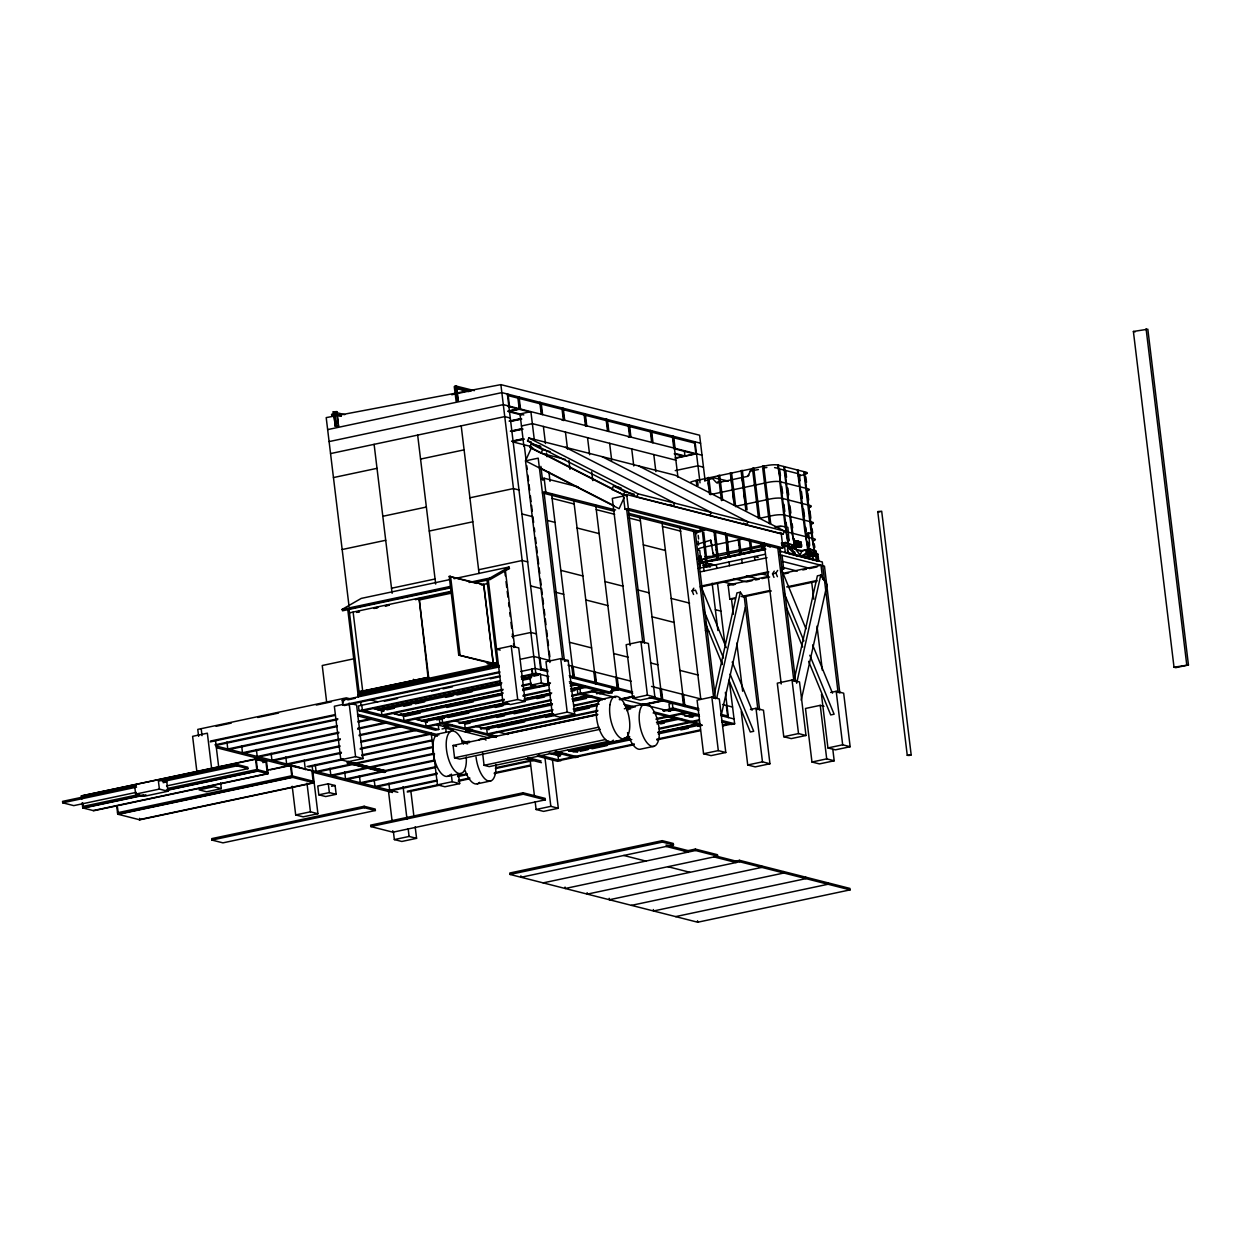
<?xml version="1.0" encoding="UTF-8"?>
<svg xmlns="http://www.w3.org/2000/svg" width="1251" height="1251" viewBox="0 0 1251 1251"><rect width="100%" height="100%" fill="white"/><g stroke="black" fill="none" stroke-linecap="round" stroke-linejoin="round"><path stroke-width="1.5" d="M795.308 547.672L798.247 547.047L798.826 545.545M799.905 545.436L799.796 546.937L798.247 547.047L797.34 544.013L798.607 542.934L800.312 542.574L801.75 544.951L801.5 546.578L799.139 547.406L797.95 543.403C802.861 542.027 798.185 543.122 800.046 546.202L800.859 547.047L800.187 543.309M714.102 695.337L736.964 592.896L740.373 592.176L742.453 595.32M716.667 698.402L740.373 592.176M721.217 715.4L745.33 607.282M794.526 678.261L817.372 575.835L820.781 575.1L827.02 584.53L801.203 700.232M796.668 683.234L820.781 575.1M807.583 547.86L808.443 545.014M788.052 547.172L795.073 548.954L795.558 547.625L781.797 545.155L781.562 543.169L792.164 544.842L800.812 555.944L803.158 556.554L809.272 549.017L814.917 550.456A8.288 1.532 -6.9 0 1 815.402 551.582M806.629 557.743L817.247 554.318L806.191 551.785L806.676 550.456L816.371 553.208L802.376 557.274M748.02 475.661L751.022 470.095M527.515 440.962L528.86 437.991L675.321 475.271L784.533 531.096L783.189 534.068L636.712 496.788L527.515 440.962L531.175 441.884M540.682 446.31L531.253 443.917L529.673 447.405L541.058 453.222L565.561 459.461M533.129 448.28L531.409 447.842L525.514 460.853L549.908 662.498M541.058 453.222L542.637 449.735L550.174 451.642M621.028 487.874L613.49 485.951L611.911 489.454L627.048 496.225M623.279 495.255L626.688 494.536L781.265 533.88L782.954 547.875L779.545 548.595L624.968 509.251L623.279 495.255L624.859 491.768L634.288 494.176M624.28 497.335L619.104 508.704L525.514 460.853L538.211 458.163L562.606 659.809M636.712 496.788L638.057 493.817L784.533 531.096M709.942 515.428L711.303 512.457L602.091 456.631M799.905 555.428L801.797 551.41L805.738 549.768M697.855 544.029L710.74 540.197L711.96 545.561M699.231 561.214L703.875 559.134L765.8 545.749M816.137 551.222L816.043 554.443L815.23 550.706L809.569 549.267L806.77 551.05L817.247 554.318M805.894 557.618L815.808 554.49M816.84 561.073L816.356 559.901L787.614 552.582M693.57 594.475L692.1 590.894L693.805 588.205M773.978 577.399L772.508 573.834L774.228 571.128M772.508 573.834L775.917 573.114L777.637 570.409M705.799 563.169L714.743 565.03L705.799 563.169L706.111 565.749M877.764 511.643L881.689 511.221L911.181 754.885L909.117 755.479L907.256 755.307L877.764 511.643L880.141 511.737M907.256 755.307L911.181 754.885M795.229 541.558C805.675 541.183 799.186 544.67 795.229 541.558L796.778 541.542L796.918 542.684L795.37 542.699M704.61 480.978L714.165 477.913L728.426 481.088M749.052 475.145L747.707 476.35L716.76 482.917L718.121 481.713L720.92 481.916M800.515 542.871L799.858 544.56L801.5 546.578L798.732 546.687M698.152 564.076L703.672 562.09L704.282 567.063M698.981 563.982L703.672 562.09M450.501 587.892L342.508 610.801L342.133 609.393L361.258 598.4L450.297 579.494M469.062 582.45L489.907 578.025L509.032 567.031L509.423 568.454L490.283 579.448L475.13 582.653M499.04 665.282L358.662 695.853L358.286 694.446L362.008 692.475L498.023 663.609M358.662 695.853L361.148 694.555M800.484 545.874L793.853 547.219M699.872 562.543L764.064 548.407M764.126 548.986L699.95 563.138L699.637 560.557M699.34 563.779L702.155 563.044M784.049 545.936L787.63 546.03L787.817 552.848L787.411 549.517M784.846 552.567L788.443 552.661M796.778 541.699L798.091 541.167L798.232 542.308L796.918 542.684M812.806 559.557L812.415 556.242L816.418 555.303L817.935 554.256L816.997 553.505L816.184 553.63L816.981 560.26L818.733 560.886L817.935 554.256L815.715 555.303L816.324 560.276M813.869 552.285L803.83 554.553M814.151 552.598L802.126 555.288M799.717 541.589L801.344 542.481L797.34 540.948L797.731 545.264L796.261 545.467L795.573 541.198M749.849 471.142L758.434 469.547M811.508 533.411L807.427 532.942L808.037 537.977M720.357 558.181L720.513 559.494L709.614 561.371M800.984 542.481L797.481 542.09M341.038 415.895L333.548 413.987L333.282 411.829L336.785 411.61L338.536 426.091L335.252 426.278L333.501 411.782M335.362 415.598L331.609 414.644L333.548 413.987M474.379 390.625L455.427 385.902L456.975 400.429L457.96 400.695L456.208 386.199L455.223 385.949L455.911 388.013L470.986 390.938M331.609 414.644L341.288 416.098M469.141 390.703L457.897 387.841L455.724 388.31L468.844 391.641M451.752 394.753L472.706 390.296M335.252 426.278L333.72 411.735M456.975 400.429L458.288 400.664L456.537 386.184L454.254 386.622L456.115 401.133L458.288 400.664M327.653 429.609L501.854 392.626L700.576 443.214M329.107 441.587L503.293 404.62L702.03 455.208M507.843 411.079L519.196 408.67L517.742 396.676M508.5 411.251L519.853 408.842L518.414 396.848M330.561 453.581L504.747 416.614L510.267 418.022M509.094 421.118L520.447 418.71M509.751 421.29L521.12 418.882M510.424 421.462L521.776 419.054M521.464 425.95L532.347 423.636L675.884 460.18M510.345 431.157L521.698 428.749M562.059 420.18L563.357 419.914L561.902 407.92M511.002 431.329L522.371 428.921M511.675 431.501L523.027 429.093M563.372 420.524L564.686 420.242L563.231 408.248M333.454 477.569L377.004 468.327M420.555 459.086L464.105 449.844M511.596 441.196L522.965 438.788M512.253 441.368L523.622 438.96M512.926 441.54L524.278 439.132M585.452 426.138L586.766 425.872L585.312 413.878M628.299 437.052L629.597 436.771L628.158 424.777M1133.39 331.468L1147.824 329.216L1188.45 664.969L1175.752 667.674L1174.017 667.221L1133.39 331.468L1135.11 331.906M578.071 486.858L544.138 478.226L540.729 478.945L544.498 479.915M382.806 516.288L426.356 507.046M469.907 497.804L513.457 488.562L518.977 489.97M675.024 458.054L695.837 453.628L694.399 441.65M675.681 458.226L696.51 453.8M615.57 509.97L545.827 492.222L542.418 492.941L614.053 511.174M675.243 470.611L697.964 465.794L703.484 467.202M342.164 549.517L385.715 540.276M429.265 531.034L472.815 521.792M762.469 466.123L763.72 465.857L765.69 482.151M623.201 496.084L612.302 498.398L630.113 645.516M624.968 509.251L628.377 508.531L782.954 547.875M720.388 491.768L721.655 491.502M732.273 489.25L733.524 488.985M743.047 486.967L744.298 486.702M754.416 484.544L755.682 484.278M798.889 475.099L800.155 474.833M710.208 494.645L768.208 482.339A8.773 1.626 -6.9 0 1 779.952 481.682L808.271 488.891A9.727 1.798 -6.9 0 1 806.942 491.049M798.169 475.99L801.954 475.192A9.727 1.798 -6.9 0 0 806.801 473.566M736.542 506.123L770.225 498.977A8.773 1.626 -6.9 0 1 781.969 498.32L810.273 505.545A9.727 1.798 -6.9 0 1 810.476 507.062M391.516 588.236L435.067 578.994M478.617 569.752L522.167 560.511L527.687 561.918M491.878 663.53L458.742 655.102L449.218 576.383L483.652 584.545L493.175 663.265M454.097 578.697L509.032 567.031M505.623 569.252L509.423 568.454M704.892 529.924L701.139 530.721A9.727 1.798 -6.9 0 0 700.325 530.909M759.138 518.414L772.242 515.631A8.773 1.626 -6.9 0 1 783.97 514.974L812.29 522.183A9.727 1.798 -6.9 0 1 813.087 523.309M699.966 528.063L700.388 531.566L696.979 532.285L629.128 515.021M342.133 609.393L450.11 586.469M379.241 602.435L347.715 609.128L358.333 696.854M383.025 601.637L390.578 600.042M394.362 599.229L437.803 590.019M441.587 589.205L451.032 587.204M475.583 581.996L479.368 581.183M349.498 612.849L451.517 591.207M481.744 584.78L487.405 583.576M374.346 608.049L378.083 607.267M385.543 605.672L389.28 604.89M415.41 599.338L419.132 598.541L428.655 677.26L363.337 691.131M373.908 608.486L377.677 607.673M385.23 606.078L389.014 605.281M415.457 599.667L451.361 592.036M356.598 612.443L359.49 611.817L358.177 611.489M419.382 599.948L451.564 593.115M744.314 538.634L703.156 547.359A9.727 1.798 -6.9 0 0 698.856 550.315M765.815 549.111L703.875 562.262L764.486 549.689M796.34 543.966L792.649 544.998L798.607 542.934L799.405 543.778M792.071 546.249L800.093 544.529M698.199 568.486L765.331 554.24M795.073 548.954L796.324 548.689L795.558 547.625M700.466 571.863L767.035 557.727M809.272 549.017L801.954 550.581L796.934 549.861M806.191 551.785L816.278 553.771L814.964 554.021M804.315 557.461L814.385 554.584M354.424 658.667L322.242 665.501L326.605 701.655M700.466 586.203L768.724 571.723M700.31 587.047L768.552 572.567M692.1 590.894L695.509 590.175L696.979 593.756M735.322 598.619L729.802 598.979L728.113 584.999L767.926 576.539M783.095 573.318L821 565.28L822.705 579.26L824.425 579.698M731.726 585.03L735.525 584.217M751.976 580.73L746.534 581.887L733.618 578.603M755.604 579.964L759.232 579.197L746.315 575.898M762.062 578.587L769.646 576.977M784.815 573.756L788.615 572.958M802.782 569.956L806.41 569.174M809.46 568.533L817.044 566.922M511.94 636.478L530.877 632.459L536.398 633.866M458.742 655.102L495.052 663.671M729.802 598.979L735.494 597.775M741.171 596.571L769.615 590.535M786.676 586.907L817.012 580.464M488.234 579.307L502.949 702.655L510.439 704.563L525.185 701.436L518.712 647.893L511.221 646.001L496.475 649.128L500.212 650.082M742.906 597.008L771.351 590.972M788.411 587.345L816.84 581.308M489.657 662.983L487.046 663.53L489.25 664.093L496.944 662.467M428.655 677.26L359.053 691.725L368.357 690.38M520.525 659.246L533.77 656.431L550.331 660.653M358.286 694.446L496.178 665.172L496.569 666.595M358.161 695.415L371.453 692.601M375.237 691.787L430.313 680.106M434.113 679.293L489.172 667.612M492.972 666.799L498.664 665.595M216.142 726.299L231.263 723.094M257.722 717.48L278.52 713.07M316.315 705.048L331.437 701.827M499.696 672.569L344.557 705.501L342.837 705.064L342.242 700.263L499.274 666.939M347.762 699.903L355.331 698.293M343.572 704.282L334.345 706.252L340.835 759.779L348.31 761.687L363.056 758.544L356.582 705.017L350.968 703.594M560.729 658.605L545.983 661.732L552.457 715.259L559.932 717.167L574.678 714.04L568.204 660.497L560.729 658.605L567.203 712.132L574.678 714.04M640.934 641.575L626.172 644.703L632.662 698.246L640.137 700.138L654.883 697.01L648.409 643.483L640.934 641.575L647.408 695.103L654.883 697.01M342.837 705.064L499.853 671.724M564.514 661.279L568.204 660.497M499.9 675.931L358.458 705.955L359.037 710.74L435.442 730.193L438.788 729.489L438.21 724.689M520.713 671.506L535.225 668.425L548.11 671.709M384.338 701.264L397.583 698.449M431.626 691.224L439.195 689.614M442.979 688.816L452.44 686.815M490.283 678.777L499.743 676.775M210.434 741.061L335.174 714.587M210.277 741.89L335.018 715.416M359.037 710.74L500.478 680.716M521.292 676.306L535.803 673.226L548.845 676.541M364.104 710.474L500.322 681.56M521.135 677.151L534.38 674.336M376.926 709.442L501.901 682.921M522.715 678.511L530.299 676.9M534.083 676.087L537.867 675.29M377.599 709.614L500.666 683.499M521.495 679.074L530.956 677.072M501.323 683.671L378.255 709.786L373.908 708.676M522.152 679.246L531.612 677.229M214.937 744.845L337.801 718.778M216.673 745.283L337.629 719.622M500.525 684.923L381.336 710.208L381.915 715.009L502.996 689.317M523.231 680.091L530.799 678.495M386.84 709.849L394.409 708.254M403.87 706.236L411.438 704.626M415.223 703.828L424.683 701.827M445.497 697.401L453.065 695.791M456.85 694.993L471.987 691.787M521.917 685.298L531.378 683.281M383.65 715.447L502.839 690.145M521.761 686.142L531.206 684.125M337.395 725.736L227.776 749.005L226.931 741.999M358.177 721.311L369.53 718.918M541.417 682.937L540.354 674.133L529.83 676.369L530.893 685.173L541.417 682.937L548.219 684.672L547.156 675.868M229.512 749.443L337.238 726.565M358.021 722.155L371.25 719.356M571.723 676.932L573.036 676.65M400.164 713.961L401.462 713.695M573.052 677.276L574.35 676.994M399.006 715.072L503.152 692.96M523.981 688.55L535.334 686.142M546.703 683.718L550.487 682.921M501.917 693.539L399.679 715.244L502.574 693.711M522.746 689.113L535.991 686.299M545.467 684.297L549.252 683.484M523.403 689.285L549.908 683.656M548.219 684.672L537.695 686.893L530.893 685.173M501.792 694.962L403.416 715.838L403.995 720.639L504.262 699.356M522.605 690.536L549.095 684.923M420.273 713.07L405.136 716.276L391.61 712.835M446.763 707.44L473.253 701.827M338.88 732.288L242.491 752.742L241.646 745.752M357.786 728.27L384.245 722.656M244.226 753.18L338.724 733.133M357.63 729.114L385.98 723.094M523.184 695.337L549.674 689.708M570.487 685.298L574.272 684.485M405.731 721.076L504.106 700.185M523.027 696.181L549.517 690.552M570.315 686.142L575.992 684.938M502.949 702.655L517.711 699.528L525.185 701.436M421.087 720.685L506.295 702.609M525.232 698.59L551.738 692.96M570.675 688.941L583.92 686.127M421.759 720.857L506.952 702.781M523.997 699.153L550.503 693.539M571.332 689.113L584.592 686.299M507.625 702.937L422.416 721.029L416.239 719.45M524.654 699.325L551.175 693.695M571.988 689.285L585.249 686.471M340.381 738.841L257.221 756.495L256.377 749.505M359.272 734.837L398.96 726.409M258.941 756.933L340.209 739.685M359.115 735.666L400.695 726.847M508.735 703.781L425.496 721.452L426.075 726.252L550.94 699.747M523.872 700.576L550.362 694.946M571.175 690.536L586.312 687.331M436.677 719.888L444.246 718.277M448.03 717.48L468.844 713.07M495.333 707.44L502.902 705.83M536.96 698.605L544.529 696.995M571.003 691.381L574.788 690.568M81.737 799.358L81.331 795.933L255.517 758.95L266.557 761.765L268.011 773.759L93.825 810.726L82.769 807.927L82.159 802.782M136.39 785.706L62.55 801.375L62.722 802.814L73.762 805.628L136.25 792.368M159.112 780.89L236.736 764.408L247.776 767.223L247.964 768.661L166.539 785.941M62.722 802.814L136.562 787.145M163.068 781.515L236.924 765.847L247.964 768.661M442.541 722.484L441.963 717.683L439.273 718.262L439.852 723.047L442.541 722.484L497.132 736.386M580.511 693.195L579.932 688.394L577.243 688.973L577.821 693.773L580.511 693.195L604.984 699.418M571.754 695.337L596.352 690.114M163.13 782.688L166.79 781.906L167.915 791.257L144.178 796.293L135.64 794.119L134.514 784.768M427.811 726.69L550.784 700.591M571.598 696.181L598.072 690.552M339.975 745.799L271.936 760.233L271.092 753.243M360.773 741.39L413.69 730.146M262.773 762.578L266.557 761.765M273.672 760.686L339.819 746.644M360.601 742.234L415.41 730.6M615.883 688.175L617.196 687.894M617.212 688.519L618.51 688.238M443.167 726.315L448.859 725.111M460.212 722.703L551.097 703.406M571.926 698.981L587.063 695.775M596.539 693.758L606 691.756M611.692 690.552L617.369 689.332L615.914 677.354M443.839 726.487L451.408 724.876M458.976 723.266L551.754 703.578M572.583 699.153L587.735 695.931M599.088 693.523L606.672 691.912M610.457 691.115L618.025 689.504L595.726 505.216M444.496 726.643L452.064 725.048M459.649 723.438L552.426 703.734M573.255 699.325L588.392 696.103M599.761 693.695L605.437 692.491M611.114 691.287L618.698 689.676L617.243 677.682M552.285 704.86L464.637 723.453L465.216 728.254L552.864 709.645M573.239 700.404L592.302 696.354M442.025 728.973L445.716 728.191L453.19 730.084M611.63 687.878L612.224 692.679L608.877 693.382L569.737 683.421M135.64 794.119L159.377 789.084L167.915 791.257M470.173 723.094L466.357 723.891L453.253 720.56M496.85 717.433L504.466 715.807M514.005 713.789L529.251 710.552M573.067 701.248L586.406 698.418M82.597 806.488L139.408 794.432M167.806 788.396L256.799 769.506L267.839 772.32M341.46 752.351L286.651 763.986L285.807 756.996M360.366 748.348L428.405 733.899M82.769 807.927L143.365 795.057M166.086 790.241L256.971 770.944L268.011 773.759M288.387 764.424L341.304 753.196M360.21 749.177L430.141 734.337M83.442 808.083L145.929 794.823M166.743 790.413L257.628 771.116L256.174 759.122L81.331 795.933M267.73 770.053L290.451 765.221L312.531 770.851M451.392 731.163L438.038 733.993A21.72 9.226 78 0 0 434.816 760.671A21.72 9.226 78 0 0 449.922 774.838M573.834 705.204L600.496 699.544M601.45 699.309L614.804 696.479M270.279 769.818L291.108 765.393L292.562 777.387L118.376 814.354M466.936 728.692L552.692 710.49M573.646 706.049L600.324 700.388M265.869 772.43L267.167 772.148M93.153 810.57L267.354 773.587L265.9 761.593L254.876 759.404M465.247 731.929L472.831 730.318M480.4 728.723L552.348 713.445M573.177 709.02L597.79 703.797M620.512 698.981L633.772 696.166M471.596 730.897L465.919 732.101L465.747 730.662M481.056 728.88L553.005 713.617M573.834 709.192L598.447 703.969M619.276 699.544L634.429 696.338M466.576 732.273L472.252 731.069M483.621 728.661L553.677 713.789M574.506 709.364L599.12 704.141M619.949 699.716L633.194 696.901M307.042 766.535L342.962 758.904M361.852 754.9L431.783 740.06M340.835 759.779L355.581 756.652L363.056 758.544M553.411 714.931L486.717 729.083L487.296 733.868L597.806 710.412M574.365 710.474L597.227 705.627M308.778 766.972L342.805 759.748M361.695 755.745L431.626 740.889M552.457 715.259L567.203 712.132M632.662 698.246L647.408 695.103M497.976 727.503L524.654 721.827M545.608 717.386L553.223 715.775M574.193 711.319L589.44 708.082M347.184 761.609L385.292 770.694L385.464 772.133L384.151 772.414L347.356 763.047L347.184 761.609L385.292 770.694M221.302 788.63L206.556 791.774L199.081 789.866L213.827 786.738L221.302 788.63L220.614 782.907M347.356 763.047L385.464 772.133M117.531 812.743L291.718 775.776L313.798 781.39M489.032 734.321L597.634 711.256M433.284 746.612L316.096 771.476L315.252 764.486M117.703 814.182L291.905 777.215L313.985 782.829L139.784 819.812L117.703 814.182L116.671 805.628M317.832 771.93L433.112 747.457M631.004 706.831L644.359 704M487.327 737.558L493.019 736.354M504.372 733.93L597.149 714.243M625.547 708.222L631.239 707.018M640.7 705.001L661.529 700.576L660.075 688.597M487.999 737.73L491.784 736.917M505.044 734.102L597.822 714.415M624.327 708.785L631.896 707.175M643.249 704.766L662.186 700.748L639.886 516.46M600.277 729.255L459.711 759.091L454.551 757.778L453.065 745.471L597.431 714.821M626.876 708.551L630.66 707.753M643.921 704.938L662.858 700.92L661.404 688.926M626.939 709.63L630.739 708.817M432.877 753.571L330.827 775.229L329.967 768.239M332.547 775.667L434.613 754.009M311.843 781.5L313.141 781.234M711.835 697.057L697.088 700.2L703.562 753.727L711.037 755.635L725.799 752.508L719.309 698.965L711.835 697.057L718.309 750.6L725.799 752.508M792.039 680.044L777.293 683.171L783.767 736.698L791.242 738.606L805.988 735.479L799.514 681.951L792.039 680.044L798.513 733.571L805.988 735.479M139.127 819.64L313.313 782.673L311.859 770.679L289.81 765.675M682.123 705.048L683.437 704.766M683.453 705.376L684.766 705.095M672.897 708.035L672.319 703.25L668.972 703.953L669.566 708.754L672.897 708.035L699.09 714.712M662.78 710.615L672.24 708.613M663.437 710.787L672.913 708.785M664.109 710.959L675.462 708.551M434.363 760.123L345.542 778.982L344.697 771.976M347.278 779.42L434.206 760.968M668.957 711.006L674.633 709.802M328.294 783.783L317.77 786.019L318.833 794.823L325.651 796.543L336.175 794.322L335.112 785.519L328.294 783.783L329.357 792.587L336.175 794.322M454.551 757.778L598.916 727.144M331.593 786.269L335.112 785.519M656.29 718.621L684.672 712.601M656.134 719.466L686.408 713.039M435.864 766.675L360.257 782.719L359.412 775.729M361.992 783.157L435.708 767.52M656.462 722.265L675.399 718.246M684.86 716.244L694.321 714.227M657.119 722.437L676.056 718.418M687.425 716.01L694.993 714.399M657.791 722.609L676.713 718.59M688.081 716.182L695.65 714.571M318.833 794.823L329.357 792.587M656.978 723.86L681.576 718.637M689.145 717.042L698.605 715.025M660.606 723.907L664.39 723.094M437.35 773.227L374.987 786.472L374.143 779.482M376.707 786.91L437.193 774.072M482.589 752.977L484.074 765.299L605.64 739.497M659.449 728.254L699.184 719.825M750.459 709.473L755.995 708.301L763.47 710.208L769.959 763.751L755.213 766.879L747.723 764.971L741.249 711.444M830.664 692.46L836.2 691.287L843.674 693.195L850.148 746.722L835.402 749.849L827.927 747.942L821.454 694.414M659.293 729.098L699.028 720.67M608.893 741.202L489.219 766.613L484.074 765.299M624.093 737.981L629.785 736.776M447.811 776.277L461.166 773.446M553.583 754.416L561.152 752.805M568.72 751.21L629.316 738.34M657.713 732.32L697.479 723.876M561.808 752.977L554.24 754.588L550.565 753.649M569.393 751.366L629.972 738.512M658.37 732.476L700.028 723.641M436.959 780.186L389.702 790.225L388.858 783.22M457.741 775.776L467.186 773.775M495.537 767.754L531.456 760.139M565.546 753.571L557.977 755.182L558.556 759.982L634.241 743.923M573.114 751.976L631.771 739.529M658.245 733.899L701.764 724.657M391.438 790.663L436.787 781.031M457.585 776.621L467.03 774.619M495.38 768.599L533.176 760.577M580.527 751.21L588.095 749.599M591.879 748.802L607.001 745.58M680.794 729.927L688.363 728.317M697.823 726.315L701.608 725.502M292.218 786.254L295.689 814.933L310.436 811.805L317.926 813.713L312.14 765.909M407.435 791.211L452.19 781.719L459.664 783.626L458.507 774.056M458.46 780.374L469.813 777.966M494.38 772.758L530.283 765.127M407.279 792.039L441.29 784.83M458.304 781.218L469.641 778.81M494.223 773.587L530.127 765.972M656.947 739.091L700.451 729.865M723.156 725.048L728.833 723.844M560.292 760.42L634.069 744.752M656.775 739.935L700.294 730.709M723 725.893L730.568 724.282M823.971 706.299L820.234 705.345L805.488 708.473L811.962 762.015L819.452 763.908L834.198 760.78L832.806 749.318M729.599 683.046L734.65 723.766L731.319 724.47L721.952 722.093M317.926 813.713L303.18 816.84L295.689 814.933M459.664 783.626L444.918 786.754L437.443 784.846L431.204 733.227M364.166 806.269L211.747 838.623L211.919 840.062L222.959 842.861L375.378 810.507L375.206 809.069L364.166 806.269L364.338 807.708L375.378 810.507M211.919 840.062L364.338 807.708M477.35 783.798L490.705 780.968M654.132 746.284L640.778 749.114A21.72 9.226 78 0 1 627.517 732.601M703.562 753.727L718.309 750.6M783.767 736.698L798.513 733.571M523.09 792.774L370.671 825.128L370.843 826.567L392.923 832.196L545.342 799.842L545.17 798.404L523.09 792.774L523.262 794.229L545.342 799.842M370.843 826.567L523.262 794.229M1174.017 667.221L1188.45 664.969M393.424 831.931L394.346 839.577L409.093 836.45L416.583 838.342L415.191 826.88M535.178 801.844L536.1 809.491L550.847 806.348L558.321 808.255L552.317 758.544M747.723 764.971L762.469 761.843L769.959 763.751M827.927 747.942L842.674 744.814L850.148 746.722M416.583 838.342L401.821 841.47L394.346 839.577M558.321 808.255L543.575 811.383L536.1 809.491M811.962 762.015L826.708 758.872L834.198 760.78M520.869 875.825L521.057 877.264L673.476 844.91L673.288 843.471L662.248 840.656L509.829 873.01L510.017 874.449L697.698 922.222L850.117 889.868L849.945 888.429L739.544 860.328L735.729 861.141M510.017 874.449L662.436 842.095L673.476 844.91M684.422 851.415L695.368 849.085L717.448 854.714L717.636 856.153L565.217 888.491L565.045 887.053M543.137 882.878L695.556 850.524L717.636 856.153M850.117 889.868L739.716 861.767L587.298 894.121L587.126 892.682M631.458 905.364L783.877 873.01L783.705 871.572M675.618 916.608L828.037 884.254L827.865 882.815M763.126 544.904L713.492 555.303M798.232 542.308L799.311 541.636M333.876 416.161L326.198 417.615L349.045 606.313M337.723 415.441L500.885 384.636L699.606 435.223L705.079 480.447M775.073 526.906L781.031 526.421M816.981 560.26L818.733 560.886M774.776 526.702L781.922 526.186L787.895 527.39L788.912 539.916L787.817 543.356L785.143 542.262M764.377 467.765L766.894 467.53M815.433 555.1L816.809 555.022M704.907 556.726L713.492 556.21L710.74 540.197M796.402 556.038L800.812 555.944M781.875 545.749L792.477 547.406L792.164 544.842M700.372 563.028L700.263 568.001M810.507 548.704L808.584 548.642L809.647 545.186L808.599 532.66M813.979 555.757L815.073 555.804M812.415 556.242L813.369 559.619M777.872 468.515L798.451 473.754M774.572 467.608L777.293 468.124M795.151 554.725L788.834 548.188L791.977 548.908L795.527 554.615M796.871 550.205L801.797 551.41M507.546 395.472L695.228 443.245M455.911 388.013L467.155 390.875M517.898 408.952L508.172 406.466L509.485 406.2L508.031 394.206M519.212 409.28L530.533 412.158M694.54 453.91L673.789 448.624L675.087 448.358L673.632 436.364M509.642 411.313L523.794 414.925M675.524 453.55L684.954 455.943L684.313 450.673M521.542 414.957L508.328 411.595L520.525 408.999L519.071 397.02M674.211 453.816L683.656 456.224M780.358 481.447L777.747 464.981L806.254 472.252A9.727 1.798 -6.9 0 1 807.051 473.363M536.929 445.778L540.588 446.701M513.176 441.994L531.581 446.685M336.785 411.61L338.536 426.091M333.282 411.829L344.744 414.644M331.578 414.409L335.331 415.363M779.936 483.089L785.19 526.468L789.006 546.468M792.18 533.411L795.057 548.016L791.257 528L783.814 466.529M799.624 488.093L804.878 531.472L808.678 551.488M803.799 471.611L811.242 533.098L815.042 553.098M787.489 546.437L796.324 548.689M779.842 551.159L822.282 561.949L838.092 692.679M788.365 553.646L817.153 560.98M628.768 513.332L700.388 531.566M780.311 554.912L824.472 566.156L839.828 693.117M552.098 498.398L574.178 504.012M596.258 509.642L614.663 514.317M629.378 518.07L640.418 520.885M662.498 526.499L680.904 531.19M782.36 561.371L810.038 568.407M758.137 557.493L754.447 556.539L754.9 560.307M782.579 567.344L797.325 571.113M782 568.908L783.72 569.346L782.031 555.35M760.858 573.677L768.239 575.554M521.886 513.942L532.926 516.757L533.614 522.433M547.641 520.51L555.006 522.386M577.086 528L599.166 533.614M643.327 544.857L665.407 550.487M696.682 558.446L702.202 559.854M703.969 564.623L709.348 565.999M702.968 565.249L710.146 567.063M703.453 565.952L707.065 566.875M722.75 581.762L733.821 584.592M728.113 584.999L729.833 585.437M560.808 570.347L582.888 575.96M604.968 581.59L623.373 586.266M638.088 590.019L649.128 592.833M671.208 598.447L689.614 603.138M715.369 609.69L720.889 611.098M530.58 585.89L541.62 588.705L542.308 594.381M554.506 591.989L563.701 594.319M585.796 599.948L607.877 605.562M652.037 616.806L674.117 622.435M705.392 630.395L709.067 631.333M449.218 576.383L476.819 583.419M480.134 584.264L482.339 584.827M419.132 598.541L427.998 677.088M569.518 642.295L591.598 647.909M613.678 653.538L628.393 657.275M650.473 662.905L657.838 664.781M679.918 670.395L698.324 675.087M567.985 665.141L631.302 681.263M651.536 686.424L701.217 699.059M722.546 704.485L732.507 707.034M540.573 668.394L547.938 670.27M569.252 675.696L632.568 691.819M651.912 696.744L698.824 708.676M720.904 714.305L728.254 716.166M570.19 677.323L632.756 693.257M649.316 697.464L698.996 710.115M720.967 715.635L734.071 718.965M569.346 681.764L612.224 692.679M721.546 720.42L734.65 723.766M538.055 675.352L532.473 673.929L531.878 669.144M669.566 708.754L699.497 716.37M488.359 663.249L490.564 663.812M591.223 691.271L615.695 697.511M619.464 698.465L670.286 711.397M679.7 713.805L692.882 717.151M623.811 704.219L635.101 707.096M653.929 711.882L699.106 723.391M577.821 693.773L602.294 699.997M624.89 705.752L632.412 707.659M653.131 712.929L702.077 725.392M367.7 690.208L369.014 690.536L362.681 690.959L353.126 612.083M475.833 726.315L489.016 729.661M496.553 731.585L507.843 734.462M568.079 749.787L577.493 752.195M368.936 699.559L377.786 701.811M350.139 698.824L346.339 697.855L197.767 729.396L198.628 736.386M555.491 751.241L578.071 756.98L575.397 757.559L554.678 752.289M439.852 723.047L496.319 737.433M342.242 700.263L343.978 700.701M372.97 708.082L384.151 710.928M413.972 718.527L427.232 721.905M549.236 752.961L560.464 755.807M379.428 710.083L383.119 711.021M394.159 713.836L397.834 714.774M423.589 721.327L427.279 722.265M436.474 724.61L488.656 737.887M556.085 755.057L559.76 755.995M438.788 729.489L362.368 710.036L361.789 705.236M538.587 754.9L561.042 760.608L557.696 761.327L537.117 756.073M357.505 714.258L438.882 734.978M461.603 740.764L469.172 742.687M527.844 757.621L541.089 760.999M357.88 715.947L437.365 736.182M461.979 742.453L467.655 743.892M526.327 758.825L541.464 762.688M453.065 745.471L456.506 746.347M715.666 855.95L735.901 861.095L736.088 862.533L714.008 856.919M666.032 845.004L688.113 850.633L688.285 852.072L666.204 846.442M216.126 746.034L299.411 767.238M312.656 770.6L397.818 792.29M216.501 747.723L288.418 766.034M313.031 772.289L392.517 792.524M623.749 855.465L645.829 861.079M667.909 866.693L689.989 872.322M166.79 781.906L158.251 779.733L159.377 789.084M717.621 558.744L720.513 559.494M788.834 548.188L790.429 548.954M780.045 532.473L783.189 534.068M638.714 465.951L747.91 521.776L746.566 524.748L743.422 523.153M763.282 543.638L770.225 547.172M565.468 447.311L674.68 503.137L673.335 506.108L670.192 504.497M528.86 437.991L638.057 493.817M531.253 443.917L542.637 449.735M613.49 485.951L624.859 491.768M543.528 453.597L612.865 489.047M531.409 447.842L621.544 493.926M541.104 468.39L613.913 505.607M816.184 553.63L817.904 560.98M712.992 478.977L716.229 482.401M795.589 548.204L791.852 544.592L786.207 543.153A8.288 1.532 -6.9 0 0 781.422 542.934M715.165 556.523L713.039 552.739M806.676 550.456L807.442 551.519M780.937 568.157L805.988 628.878M812.618 644.953L832.509 693.179M775.917 573.114L777.403 576.68M784.033 592.755L803.924 640.981M809.819 655.274L834.12 714.212L830.711 714.931L808.615 661.357M786.504 607.767L802.72 647.064M701.264 587L726.299 647.737M732.195 662.029L752.086 710.255M703.609 609.831L723.5 658.057M730.131 674.133L753.712 731.288L750.287 732.007L728.926 680.216M704.61 621.262L722.296 664.14M489.907 578.025L490.283 579.448M362.008 692.475L362.383 693.898M814.182 543.7L814.839 547.359M814.417 552.942L812.165 538.493M807.818 542.09L808.474 545.733M808.052 551.316L805.8 536.882M794.197 538.618L794.854 542.277M788.13 537.07L788.787 540.729M788.365 546.312L786.113 531.863M812.806 538.665L804.44 471.768M806.442 537.039L798.075 470.157M792.806 533.567L789.444 507.937M786.754 532.035L778.388 465.137M809.85 552.77L810.398 556.414L809.131 556.679L808.599 553.036M699.731 550.252L700.654 559.416M749.255 539.384L749.709 542.997M739.529 539.588L741.03 554.084L739.779 554.349L739.013 544.936M738.262 539.869L738.934 545.295M716.182 550.112L714.071 531.722M704.813 552.535L702.046 528.704M1146.088 328.778L1186.714 664.531M836.2 691.287L842.674 744.814M816.997 553.505L817.81 560.135M805.863 476.897L806.52 482.323M807.833 493.191L808.662 500.04M809.976 510.908L810.851 518.149M812.165 529.017L812.65 532.942M809.569 549.267L809.882 551.847M799.498 475.271L800.155 480.712M801.469 491.565L802.298 498.414M803.611 509.282L804.487 516.538M805.8 527.39L806.285 531.331M811.664 581.871L813.76 599.182M817.012 626.11L822.376 670.364M797.434 469.985L799.405 486.295M820.234 705.345L826.708 758.872M798.185 544.091L797.872 541.386L795.777 541.417L795.808 544.435M785.878 471.799L786.535 477.241M787.849 488.109L788.677 494.958M789.991 505.826L790.867 513.066M792.18 523.934L792.665 527.859M784.455 466.686L789.225 506.139M794.745 552.066L794.901 553.364M779.811 470.267L780.468 475.693M781.781 486.561L782.61 493.41M783.924 504.278L784.815 511.518M786.128 522.386L786.598 526.311M784.408 543.137L784.721 545.717M784.502 545.749L785.315 552.379M780.077 547.657L780.671 552.629M779.482 548.157L795.652 681.717M777.762 547.719L793.916 681.279M765.909 483.965L770.694 523.418M762.688 467.937L769.428 523.684M805.785 877.186L805.957 878.624L653.538 910.978L653.366 909.54M764.111 542.668L781.218 683.984M759.795 518.289L753.696 467.983L752.445 468.249L758.528 518.571M747.097 509.845L742.328 470.392L741.077 470.673L745.846 510.111M741.812 475.818L742.468 481.26M743.782 492.128L744.611 498.977M735.666 506.702L731.554 472.69L730.303 472.956L734.196 505.154M741.749 559.244L742.203 562.997M745.893 596.649L759.638 710.13M731.037 478.117L731.694 483.543M733.008 494.411L733.837 501.26M744.173 596.195L757.903 709.692M755.995 708.301L762.469 761.843M722.718 500.369L719.669 475.208L718.418 475.474L721.467 500.635M729.036 561.934L729.505 565.702M725.377 533.035L727.894 556.867L729.161 556.601L727.112 536.695M731.46 598.901L733.321 614.288M736.823 643.139L742.641 691.224M761.624 865.958L761.796 867.396L609.378 899.735L609.206 898.296M715.337 531.456L718.277 558.916L717.026 559.181L716.26 549.768M708.285 482.933L708.942 488.375M714.587 535.068L715.056 538.993M716.338 564.639L716.792 568.392M717.448 582.7L725.017 645.172M695.056 441.806L700.028 482.839M712.163 583.185L717.886 630.52M721.561 660.809L722.015 664.594M725.377 692.366L728.426 717.605M726.315 705.455L727.769 717.448M697.433 479.931L698.089 485.357M703.734 532.05L706.909 561.324L705.658 561.59L704.876 552.176M696.166 480.196L696.823 485.623M739.544 860.328L739.716 861.767M703.109 562.027L703.719 567.016M703.641 567.328L704.094 571.082M701.232 559.838L701.53 562.418M698.199 535.381L698.637 538.993M698.089 541.12L698.558 545.045M695.275 531.956L715.447 698.715M693.539 531.519L713.711 698.261M672.975 436.192L677.933 477.21M672.319 436.02L673.757 448.014M679.903 526.468L700.779 699.028M651.552 430.735L653.006 442.729M683.484 694.555L684.938 706.534M650.895 430.563L652.35 442.557M653.804 454.551L655.852 471.596M661.967 522.089L684.266 706.377M650.239 430.407L651.677 442.401M682.155 694.211L683.609 706.205M695.368 849.085L695.556 850.524M697.526 920.783L697.698 922.222M629.472 425.121L630.926 437.115M628.815 424.949L630.269 436.943M631.724 448.937L633.772 465.966M626.688 494.536L628.377 508.531M628.377 509.689L644.546 643.264M626.657 509.251L642.811 642.811M662.248 840.656L662.436 842.095M607.392 419.492L608.846 431.486M606.735 419.335L608.189 431.314M609.628 443.307L611.692 460.352M606.078 419.163L607.517 431.157M584.655 413.706L586.109 425.7M587.548 437.694L589.612 454.723M591.676 471.768L592.755 480.603M583.982 413.534L585.437 425.528M595.163 672.068L596.602 684.062M562.575 408.092L564.029 420.07M565.468 432.064L567.532 449.109M568.908 460.462L569.987 469.313M573.646 499.602L595.945 683.89M593.834 671.724L595.288 683.718M541.151 402.634L542.606 414.628M573.083 666.439L574.522 678.433M540.495 402.462L541.949 414.456M543.387 426.45L545.452 443.495M546.593 452.956L547.062 456.74M548.892 471.893L550.033 481.354M551.566 493.973L573.865 678.261M539.822 402.29L541.276 414.284M571.754 666.111L573.208 678.105M544.138 478.226L545.827 492.222M540.87 466.357L542.512 479.931M543.935 491.565L564.342 660.247M534.365 440.243L530.893 411.642L520.009 413.956L523.919 446.247M524.216 444.809L526.045 459.961M526.734 465.638L527.187 469.422M527.875 475.099L528.563 480.791M529.032 484.575L529.72 490.251M530.393 495.928L531.081 501.604M531.55 505.404L532.238 511.08M534.302 528.125L534.756 531.91M535.444 537.586L536.132 543.262M536.585 547.047L537.273 552.739M537.727 556.523L538.649 564.092M539.103 567.876L539.791 573.552M540.479 579.244L541.167 584.921M542.778 598.166L543.466 603.858M544.154 609.534L544.842 615.211M545.295 618.995L545.983 624.687M546.671 630.363L547.359 636.04M547.813 639.824L548.501 645.5M549.189 651.192L549.877 656.869M539.963 658.01L541.402 670.004M507.374 394.034L540.745 669.832M500.885 384.636L535.803 673.226M544.826 756.652L550.847 806.348M532.066 669.097L532.645 673.898M530.08 759.779L534.474 796.105M505.263 569.518L514.646 647.095M504.841 571.91L505.31 575.788M506.014 581.606L506.718 587.423M507.187 591.301L507.906 597.118M508.61 602.935L509.079 606.813M509.782 612.63L510.252 616.508M510.955 622.341L511.659 628.158M512.363 633.976L512.832 637.854M513.535 643.671L514.005 647.549M511.221 646.001L517.711 699.528M486.92 579.588L497.366 665.86M483.777 584.358L493.316 663.233M461.197 425.856L479.07 573.537M450.532 576.117L460.055 654.836M417.662 435.098L435.676 584.045M445.716 728.191L446.169 732.007M451.267 774.072L452.19 781.719M413.44 679.293L413.909 683.093M374.112 444.34L392.126 593.287M410.797 790.554L413.8 815.402M403.088 786.738L407.013 819.233M408.17 828.788L409.093 836.45M388.561 791.774L392.032 820.453M392.751 830.758L392.923 832.196M383.979 770.976L384.151 772.414M360.616 701.983L361.039 705.408M349.013 608.862L359.459 695.134M349.107 703.109L355.581 756.652M342.93 698.59L343.353 702.077M348.482 761.327L348.654 762.766M304.196 760.186L305.353 769.74M306.98 783.126L310.436 811.805M290.451 765.221L291.905 777.215M255.517 758.95L256.971 770.944M236.736 764.408L236.924 765.847M215.516 740.842L218.769 767.614M211.747 769.521L207.353 733.195L192.607 736.339L197.001 772.665M201.192 728.676L202.036 735.666M139.612 818.373L139.784 819.812M117.531 807.505L118.188 812.915M82.816 802.954L83.27 806.645M762.688 543.997L763.188 549.377L761.922 549.642L761.421 544.263M750.975 542.731L751.804 551.785L750.553 552.066L749.787 542.653M727.128 547.453L727.472 551.128M701.06 555.835L701.295 559.572M699.637 555.897L699.872 559.65M699.512 560.87A8.288 1.532 -6.9 0 1 704 558.869M690.599 482.198A9.727 1.798 -6.9 0 1 695.103 480.775L766.191 465.685A8.773 1.626 -6.9 0 1 777.934 465.028M696.838 533.661A9.727 1.798 -6.9 0 1 696.166 533.411M695.822 532.926A9.727 1.798 -6.9 0 1 696.307 532.347M697.073 531.925A9.727 1.798 -6.9 0 1 699.544 531.096M812.837 523.512A9.727 1.798 -6.9 0 1 811.555 524.138M810.054 507.28A9.727 1.798 -6.9 0 1 808.959 507.703M783.877 531.362A8.773 1.626 -6.9 0 1 785.988 531.612L814.307 538.837A9.727 1.798 -6.9 0 1 812.994 540.995M627.251 711.068A21.72 9.226 78 0 1 633.459 706.831M613.334 740.154A21.72 9.226 78 0 1 597.509 723.25A21.72 9.226 78 0 1 603.905 699.293M466.232 756.886A21.72 9.226 78 0 1 454.629 770.632A21.72 9.226 78 0 1 447.342 736.182A21.72 9.226 78 0 1 463.527 744.126M479.477 782.36A21.72 9.226 78 0 1 465.216 770.835M465.466 742.969A21.72 9.226 78 0 1 470.032 741.515M495.787 764.424A21.72 9.226 78 0 1 487.827 780.827A21.72 9.226 78 0 1 476.037 757.058M478.82 740.123A21.72 9.226 78 0 1 486.014 740.107M708.801 477.522L707.55 477.788L709.52 494.082L710.771 493.817L708.801 477.522M336.456 426.482L334.705 411.986L336.363 426.56M639.558 712.163A21.72 9.226 78 0 0 651.677 746.284A21.72 9.226 78 0 0 656.494 716.964A21.72 9.226 78 0 0 639.558 712.163M610.003 704.641A21.72 9.226 78 0 0 622.122 738.762A21.72 9.226 78 0 0 626.954 709.426A21.72 9.226 78 0 0 610.003 704.641"/></g></svg>
